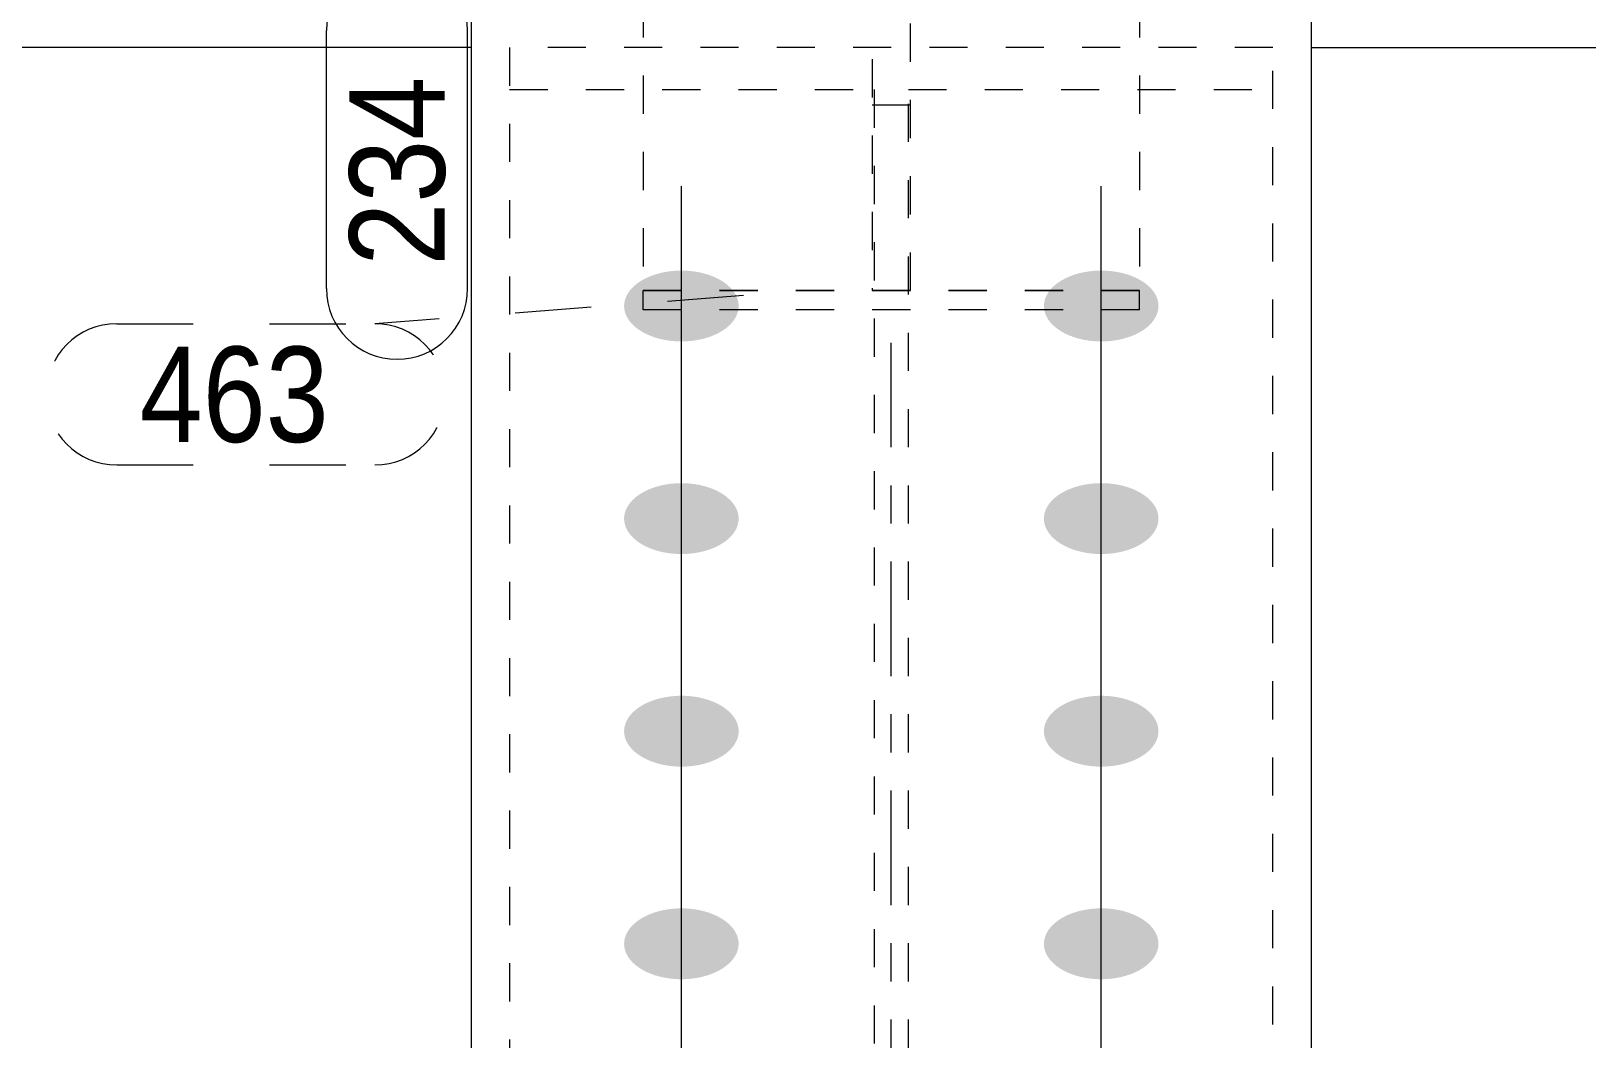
# Model space of a CAD drawing. Header units: millimetres. Extents: x 2 to 579, y 1 to 825.
# Drawn here: x 55.91 to 96.68, y 658.29 to 684.7 of the extents above; entities that cross this region are included whole.
import ezdxf

# ---------------------------------------------------------------- set-up
doc = ezdxf.new("R2010")
doc.units = ezdxf.units.MM
for name, pattern in [('XKITLINE00', [0]), ('XKITLINE01', [4, 1, -1, 1, -1]), ('XKITLINE02', [4, 2, -2]), ('XKITLINE03', [6, 3, -1, 1, -1])]:
    doc.linetypes.add(name, pattern=pattern)
for name, color, linetype, lineweight in [('Bolt', 3, 'Continuous', 0), ('Dimensions', 7, 'Continuous', 0), ('Part', 2, 'Continuous', 0), ('PartMark', 7, 'Continuous', 0)]:
    doc.layers.add(name, color=color, linetype=linetype, lineweight=lineweight)
doc.styles.add('ARIAL', font='ARIAL.TTF')

# ---------------------------------------------------------------- blocks, each defined once
blk = doc.blocks.new('*A43')
at = {"layer": 'Bolt'}
for points in [[(72.913, 676.571), (72.876, 676.572), (72.84, 676.573), (72.803, 676.575), (72.766, 676.578), (72.73, 676.581), (72.694, 676.584), (72.657, 676.588), (72.621, 676.593), (72.586, 676.598), (72.55, 676.604), (72.515, 676.611), (72.479, 676.617), (72.445, 676.625), (72.41, 676.633), (72.376, 676.641), (72.342, 676.65), (72.309, 676.66), (72.276, 676.67), (72.243, 676.68), (72.211, 676.691), (72.179, 676.703), (72.148, 676.715), (72.117, 676.727), (72.086, 676.74), (72.056, 676.753), (72.027, 676.767), (71.998, 676.781), (71.97, 676.796), (71.943, 676.811), (71.916, 676.827), (71.889, 676.843), (71.864, 676.859), (71.839, 676.876), (71.814, 676.893), (71.79, 676.91), (71.767, 676.928), (71.745, 676.946), (71.724, 676.965), (71.703, 676.983), (71.683, 677.002), (71.663, 677.022), (71.645, 677.041), (71.627, 677.061), (71.61, 677.082), (71.594, 677.102), (71.579, 677.123), (71.564, 677.144), (71.551, 677.165), (71.538, 677.186), (71.526, 677.208), (71.515, 677.23), (71.504, 677.252), (71.495, 677.274), (71.486, 677.296), (71.479, 677.318), (71.472, 677.34), (71.466, 677.363), (71.461, 677.386), (71.457, 677.408), (71.454, 677.431), (71.452, 677.454), (71.45, 677.476), (71.45, 677.499), (71.45, 677.522), (71.452, 677.545), (71.454, 677.568), (71.457, 677.59), (71.461, 677.613), (71.466, 677.635), (71.472, 677.658), (71.479, 677.68), (71.486, 677.703), (71.495, 677.725), (71.504, 677.747), (71.515, 677.769), (71.526, 677.791), (71.538, 677.812), (71.551, 677.833), (71.564, 677.855), (71.579, 677.876), (71.594, 677.896), (71.61, 677.917), (71.627, 677.937), (71.645, 677.957), (71.663, 677.977), (71.683, 677.996), (71.703, 678.015), (71.724, 678.034), (71.745, 678.052), (71.767, 678.071), (71.79, 678.088), (71.814, 678.106), (71.839, 678.123), (71.864, 678.14), (71.889, 678.156), (71.916, 678.172), (71.943, 678.187), (71.97, 678.202), (71.998, 678.217), (72.027, 678.231), (72.056, 678.245), (72.086, 678.258), (72.117, 678.271), (72.148, 678.284), (72.179, 678.296), (72.211, 678.307), (72.243, 678.318), (72.276, 678.329), (72.309, 678.339), (72.342, 678.348), (72.376, 678.357), (72.41, 678.366), (72.445, 678.374), (72.479, 678.381), (72.515, 678.388), (72.55, 678.394), (72.586, 678.4), (72.621, 678.405), (72.657, 678.41), (72.694, 678.414), (72.73, 678.418), (72.766, 678.421), (72.803, 678.423), (72.84, 678.425), (72.876, 678.427), (72.913, 678.428), (72.95, 678.428), (72.987, 678.428), (73.024, 678.427), (73.06, 678.425), (73.097, 678.423), (73.134, 678.421), (73.17, 678.418), (73.206, 678.414), (73.243, 678.41), (73.279, 678.405), (73.314, 678.4), (73.35, 678.394), (73.385, 678.388), (73.421, 678.381), (73.455, 678.374), (73.49, 678.366), (73.524, 678.357), (73.558, 678.348), (73.591, 678.339), (73.624, 678.329), (73.657, 678.318), (73.689, 678.307), (73.721, 678.296), (73.752, 678.284), (73.783, 678.271), (73.814, 678.258), (73.844, 678.245), (73.873, 678.231), (73.902, 678.217), (73.93, 678.202), (73.957, 678.187), (73.984, 678.172), (74.011, 678.156), (74.036, 678.14), (74.061, 678.123), (74.086, 678.106), (74.11, 678.088), (74.133, 678.071), (74.155, 678.052), (74.176, 678.034), (74.197, 678.015), (74.217, 677.996), (74.237, 677.977), (74.255, 677.957), (74.273, 677.937), (74.29, 677.917), (74.306, 677.896), (74.321, 677.876), (74.336, 677.855), (74.349, 677.833), (74.362, 677.812), (74.374, 677.791), (74.385, 677.769), (74.396, 677.747), (74.405, 677.725), (74.414, 677.703), (74.421, 677.68), (74.428, 677.658), (74.434, 677.635), (74.439, 677.613), (74.443, 677.59), (74.446, 677.568), (74.448, 677.545), (74.45, 677.522), (74.45, 677.499), (74.45, 677.476), (74.448, 677.454), (74.446, 677.431), (74.443, 677.408), (74.439, 677.386), (74.434, 677.363), (74.428, 677.34), (74.421, 677.318), (74.414, 677.296), (74.405, 677.274), (74.396, 677.252), (74.385, 677.23), (74.374, 677.208), (74.362, 677.186), (74.349, 677.165), (74.336, 677.144), (74.321, 677.123), (74.306, 677.102), (74.29, 677.082), (74.273, 677.061), (74.255, 677.041), (74.237, 677.022), (74.217, 677.002), (74.197, 676.983), (74.176, 676.965), (74.155, 676.946), (74.133, 676.928), (74.11, 676.91), (74.086, 676.893), (74.061, 676.876), (74.036, 676.859), (74.011, 676.843), (73.984, 676.827), (73.957, 676.811), (73.93, 676.796), (73.902, 676.781), (73.873, 676.767), (73.844, 676.753), (73.814, 676.74), (73.783, 676.727), (73.752, 676.715), (73.721, 676.703), (73.689, 676.691), (73.657, 676.68), (73.624, 676.67), (73.591, 676.66), (73.558, 676.65), (73.524, 676.641), (73.49, 676.633), (73.455, 676.625), (73.421, 676.617), (73.385, 676.611), (73.35, 676.604), (73.314, 676.598), (73.279, 676.593), (73.243, 676.588), (73.206, 676.584), (73.17, 676.581), (73.134, 676.578), (73.097, 676.575), (73.06, 676.573), (73.024, 676.572), (72.987, 676.571), (72.95, 676.571)], [(83.913, 676.571), (83.876, 676.572), (83.84, 676.573), (83.803, 676.575), (83.766, 676.578), (83.73, 676.581), (83.694, 676.584), (83.657, 676.588), (83.621, 676.593), (83.586, 676.598), (83.55, 676.604), (83.515, 676.611), (83.479, 676.617), (83.445, 676.625), (83.41, 676.633), (83.376, 676.641), (83.342, 676.65), (83.309, 676.66), (83.276, 676.67), (83.243, 676.68), (83.211, 676.691), (83.179, 676.703), (83.148, 676.715), (83.117, 676.727), (83.086, 676.74), (83.056, 676.753), (83.027, 676.767), (82.998, 676.781), (82.97, 676.796), (82.943, 676.811), (82.916, 676.827), (82.889, 676.843), (82.864, 676.859), (82.839, 676.876), (82.814, 676.893), (82.79, 676.91), (82.767, 676.928), (82.745, 676.946), (82.724, 676.965), (82.703, 676.983), (82.683, 677.002), (82.663, 677.022), (82.645, 677.041), (82.627, 677.061), (82.61, 677.082), (82.594, 677.102), (82.579, 677.123), (82.564, 677.144), (82.551, 677.165), (82.538, 677.186), (82.526, 677.208), (82.515, 677.23), (82.504, 677.252), (82.495, 677.274), (82.486, 677.296), (82.479, 677.318), (82.472, 677.34), (82.466, 677.363), (82.461, 677.386), (82.457, 677.408), (82.454, 677.431), (82.452, 677.454), (82.45, 677.476), (82.45, 677.499), (82.45, 677.522), (82.452, 677.545), (82.454, 677.568), (82.457, 677.59), (82.461, 677.613), (82.466, 677.635), (82.472, 677.658), (82.479, 677.68), (82.486, 677.703), (82.495, 677.725), (82.504, 677.747), (82.515, 677.769), (82.526, 677.791), (82.538, 677.812), (82.551, 677.833), (82.564, 677.855), (82.579, 677.876), (82.594, 677.896), (82.61, 677.917), (82.627, 677.937), (82.645, 677.957), (82.663, 677.977), (82.683, 677.996), (82.703, 678.015), (82.724, 678.034), (82.745, 678.052), (82.767, 678.071), (82.79, 678.088), (82.814, 678.106), (82.839, 678.123), (82.864, 678.14), (82.889, 678.156), (82.916, 678.172), (82.943, 678.187), (82.97, 678.202), (82.998, 678.217), (83.027, 678.231), (83.056, 678.245), (83.086, 678.258), (83.117, 678.271), (83.148, 678.284), (83.179, 678.296), (83.211, 678.307), (83.243, 678.318), (83.276, 678.329), (83.309, 678.339), (83.342, 678.348), (83.376, 678.357), (83.41, 678.366), (83.445, 678.374), (83.479, 678.381), (83.515, 678.388), (83.55, 678.394), (83.586, 678.4), (83.621, 678.405), (83.657, 678.41), (83.694, 678.414), (83.73, 678.418), (83.766, 678.421), (83.803, 678.423), (83.84, 678.425), (83.876, 678.427), (83.913, 678.428), (83.95, 678.428), (83.987, 678.428), (84.024, 678.427), (84.06, 678.425), (84.097, 678.423), (84.134, 678.421), (84.17, 678.418), (84.206, 678.414), (84.243, 678.41), (84.279, 678.405), (84.314, 678.4), (84.35, 678.394), (84.385, 678.388), (84.421, 678.381), (84.455, 678.374), (84.49, 678.366), (84.524, 678.357), (84.558, 678.348), (84.591, 678.339), (84.624, 678.329), (84.657, 678.318), (84.689, 678.307), (84.721, 678.296), (84.752, 678.284), (84.783, 678.271), (84.814, 678.258), (84.844, 678.245), (84.873, 678.231), (84.902, 678.217), (84.93, 678.202), (84.957, 678.187), (84.984, 678.172), (85.011, 678.156), (85.036, 678.14), (85.061, 678.123), (85.086, 678.106), (85.11, 678.088), (85.133, 678.071), (85.155, 678.052), (85.176, 678.034), (85.197, 678.015), (85.217, 677.996), (85.237, 677.977), (85.255, 677.957), (85.273, 677.937), (85.29, 677.917), (85.306, 677.896), (85.321, 677.876), (85.336, 677.855), (85.349, 677.833), (85.362, 677.812), (85.374, 677.791), (85.385, 677.769), (85.396, 677.747), (85.405, 677.725), (85.414, 677.703), (85.421, 677.68), (85.428, 677.658), (85.434, 677.635), (85.439, 677.613), (85.443, 677.59), (85.446, 677.568), (85.448, 677.545), (85.45, 677.522), (85.45, 677.499), (85.45, 677.476), (85.448, 677.454), (85.446, 677.431), (85.443, 677.408), (85.439, 677.386), (85.434, 677.363), (85.428, 677.34), (85.421, 677.318), (85.414, 677.296), (85.405, 677.274), (85.396, 677.252), (85.385, 677.23), (85.374, 677.208), (85.362, 677.186), (85.349, 677.165), (85.336, 677.144), (85.321, 677.123), (85.306, 677.102), (85.29, 677.082), (85.273, 677.061), (85.255, 677.041), (85.237, 677.022), (85.217, 677.002), (85.197, 676.983), (85.176, 676.965), (85.155, 676.946), (85.133, 676.928), (85.11, 676.91), (85.086, 676.893), (85.061, 676.876), (85.036, 676.859), (85.011, 676.843), (84.984, 676.827), (84.957, 676.811), (84.93, 676.796), (84.902, 676.781), (84.873, 676.767), (84.844, 676.753), (84.814, 676.74), (84.783, 676.727), (84.752, 676.715), (84.721, 676.703), (84.689, 676.691), (84.657, 676.68), (84.624, 676.67), (84.591, 676.66), (84.558, 676.65), (84.524, 676.641), (84.49, 676.633), (84.455, 676.625), (84.421, 676.617), (84.385, 676.611), (84.35, 676.604), (84.314, 676.598), (84.279, 676.593), (84.243, 676.588), (84.206, 676.584), (84.17, 676.581), (84.134, 676.578), (84.097, 676.575), (84.06, 676.573), (84.024, 676.572), (83.987, 676.571), (83.95, 676.571)], [(72.913, 670.999), (72.876, 671), (72.84, 671.001), (72.803, 671.003), (72.766, 671.006), (72.73, 671.009), (72.694, 671.012), (72.657, 671.017), (72.621, 671.021), (72.586, 671.027), (72.55, 671.032), (72.515, 671.039), (72.479, 671.046), (72.445, 671.053), (72.41, 671.061), (72.376, 671.069), (72.342, 671.078), (72.309, 671.088), (72.276, 671.098), (72.243, 671.108), (72.211, 671.119), (72.179, 671.131), (72.148, 671.143), (72.117, 671.155), (72.086, 671.168), (72.056, 671.181), (72.027, 671.195), (71.998, 671.209), (71.97, 671.224), (71.943, 671.239), (71.916, 671.255), (71.889, 671.271), (71.864, 671.287), (71.839, 671.304), (71.814, 671.321), (71.79, 671.338), (71.767, 671.356), (71.745, 671.374), (71.724, 671.393), (71.703, 671.411), (71.683, 671.431), (71.663, 671.45), (71.645, 671.47), (71.627, 671.49), (71.61, 671.51), (71.594, 671.53), (71.579, 671.551), (71.564, 671.572), (71.551, 671.593), (71.538, 671.614), (71.526, 671.636), (71.515, 671.658), (71.504, 671.68), (71.495, 671.702), (71.486, 671.724), (71.479, 671.746), (71.472, 671.769), (71.466, 671.791), (71.461, 671.814), (71.457, 671.836), (71.454, 671.859), (71.452, 671.882), (71.45, 671.905), (71.45, 671.927), (71.45, 671.95), (71.452, 671.973), (71.454, 671.996), (71.457, 672.018), (71.461, 672.041), (71.466, 672.064), (71.472, 672.086), (71.479, 672.109), (71.486, 672.131), (71.495, 672.153), (71.504, 672.175), (71.515, 672.197), (71.526, 672.219), (71.538, 672.24), (71.551, 672.262), (71.564, 672.283), (71.579, 672.304), (71.594, 672.324), (71.61, 672.345), (71.627, 672.365), (71.645, 672.385), (71.663, 672.405), (71.683, 672.424), (71.703, 672.443), (71.724, 672.462), (71.745, 672.481), (71.767, 672.499), (71.79, 672.516), (71.814, 672.534), (71.839, 672.551), (71.864, 672.568), (71.889, 672.584), (71.916, 672.6), (71.943, 672.615), (71.97, 672.631), (71.998, 672.645), (72.027, 672.659), (72.056, 672.673), (72.086, 672.687), (72.117, 672.699), (72.148, 672.712), (72.179, 672.724), (72.211, 672.735), (72.243, 672.746), (72.276, 672.757), (72.309, 672.767), (72.342, 672.776), (72.376, 672.785), (72.41, 672.794), (72.445, 672.802), (72.479, 672.809), (72.515, 672.816), (72.55, 672.822), (72.586, 672.828), (72.621, 672.833), (72.657, 672.838), (72.694, 672.842), (72.73, 672.846), (72.766, 672.849), (72.803, 672.852), (72.84, 672.853), (72.876, 672.855), (72.913, 672.856), (72.95, 672.856), (72.987, 672.856), (73.024, 672.855), (73.06, 672.853), (73.097, 672.852), (73.134, 672.849), (73.17, 672.846), (73.206, 672.842), (73.243, 672.838), (73.279, 672.833), (73.314, 672.828), (73.35, 672.822), (73.385, 672.816), (73.421, 672.809), (73.455, 672.802), (73.49, 672.794), (73.524, 672.785), (73.558, 672.776), (73.591, 672.767), (73.624, 672.757), (73.657, 672.746), (73.689, 672.735), (73.721, 672.724), (73.752, 672.712), (73.783, 672.699), (73.814, 672.687), (73.844, 672.673), (73.873, 672.659), (73.902, 672.645), (73.93, 672.631), (73.957, 672.615), (73.984, 672.6), (74.011, 672.584), (74.036, 672.568), (74.061, 672.551), (74.086, 672.534), (74.11, 672.516), (74.133, 672.499), (74.155, 672.481), (74.176, 672.462), (74.197, 672.443), (74.217, 672.424), (74.237, 672.405), (74.255, 672.385), (74.273, 672.365), (74.29, 672.345), (74.306, 672.324), (74.321, 672.304), (74.336, 672.283), (74.349, 672.262), (74.362, 672.24), (74.374, 672.219), (74.385, 672.197), (74.396, 672.175), (74.405, 672.153), (74.414, 672.131), (74.421, 672.109), (74.428, 672.086), (74.434, 672.064), (74.439, 672.041), (74.443, 672.018), (74.446, 671.996), (74.448, 671.973), (74.45, 671.95), (74.45, 671.927), (74.45, 671.905), (74.448, 671.882), (74.446, 671.859), (74.443, 671.836), (74.439, 671.814), (74.434, 671.791), (74.428, 671.769), (74.421, 671.746), (74.414, 671.724), (74.405, 671.702), (74.396, 671.68), (74.385, 671.658), (74.374, 671.636), (74.362, 671.614), (74.349, 671.593), (74.336, 671.572), (74.321, 671.551), (74.306, 671.53), (74.29, 671.51), (74.273, 671.49), (74.255, 671.47), (74.237, 671.45), (74.217, 671.431), (74.197, 671.411), (74.176, 671.393), (74.155, 671.374), (74.133, 671.356), (74.11, 671.338), (74.086, 671.321), (74.061, 671.304), (74.036, 671.287), (74.011, 671.271), (73.984, 671.255), (73.957, 671.239), (73.93, 671.224), (73.902, 671.209), (73.873, 671.195), (73.844, 671.181), (73.814, 671.168), (73.783, 671.155), (73.752, 671.143), (73.721, 671.131), (73.689, 671.119), (73.657, 671.108), (73.624, 671.098), (73.591, 671.088), (73.558, 671.078), (73.524, 671.069), (73.49, 671.061), (73.455, 671.053), (73.421, 671.046), (73.385, 671.039), (73.35, 671.032), (73.314, 671.027), (73.279, 671.021), (73.243, 671.017), (73.206, 671.012), (73.17, 671.009), (73.134, 671.006), (73.097, 671.003), (73.06, 671.001), (73.024, 671), (72.987, 670.999), (72.95, 670.999)], [(83.913, 670.999), (83.876, 671), (83.84, 671.001), (83.803, 671.003), (83.766, 671.006), (83.73, 671.009), (83.694, 671.012), (83.657, 671.017), (83.621, 671.021), (83.586, 671.027), (83.55, 671.032), (83.515, 671.039), (83.479, 671.046), (83.445, 671.053), (83.41, 671.061), (83.376, 671.069), (83.342, 671.078), (83.309, 671.088), (83.276, 671.098), (83.243, 671.108), (83.211, 671.119), (83.179, 671.131), (83.148, 671.143), (83.117, 671.155), (83.086, 671.168), (83.056, 671.181), (83.027, 671.195), (82.998, 671.209), (82.97, 671.224), (82.943, 671.239), (82.916, 671.255), (82.889, 671.271), (82.864, 671.287), (82.839, 671.304), (82.814, 671.321), (82.79, 671.338), (82.767, 671.356), (82.745, 671.374), (82.724, 671.393), (82.703, 671.411), (82.683, 671.431), (82.663, 671.45), (82.645, 671.47), (82.627, 671.49), (82.61, 671.51), (82.594, 671.53), (82.579, 671.551), (82.564, 671.572), (82.551, 671.593), (82.538, 671.614), (82.526, 671.636), (82.515, 671.658), (82.504, 671.68), (82.495, 671.702), (82.486, 671.724), (82.479, 671.746), (82.472, 671.769), (82.466, 671.791), (82.461, 671.814), (82.457, 671.836), (82.454, 671.859), (82.452, 671.882), (82.45, 671.905), (82.45, 671.927), (82.45, 671.95), (82.452, 671.973), (82.454, 671.996), (82.457, 672.018), (82.461, 672.041), (82.466, 672.064), (82.472, 672.086), (82.479, 672.109), (82.486, 672.131), (82.495, 672.153), (82.504, 672.175), (82.515, 672.197), (82.526, 672.219), (82.538, 672.24), (82.551, 672.262), (82.564, 672.283), (82.579, 672.304), (82.594, 672.324), (82.61, 672.345), (82.627, 672.365), (82.645, 672.385), (82.663, 672.405), (82.683, 672.424), (82.703, 672.443), (82.724, 672.462), (82.745, 672.481), (82.767, 672.499), (82.79, 672.516), (82.814, 672.534), (82.839, 672.551), (82.864, 672.568), (82.889, 672.584), (82.916, 672.6), (82.943, 672.615), (82.97, 672.631), (82.998, 672.645), (83.027, 672.659), (83.056, 672.673), (83.086, 672.687), (83.117, 672.699), (83.148, 672.712), (83.179, 672.724), (83.211, 672.735), (83.243, 672.746), (83.276, 672.757), (83.309, 672.767), (83.342, 672.776), (83.376, 672.785), (83.41, 672.794), (83.445, 672.802), (83.479, 672.809), (83.515, 672.816), (83.55, 672.822), (83.586, 672.828), (83.621, 672.833), (83.657, 672.838), (83.694, 672.842), (83.73, 672.846), (83.766, 672.849), (83.803, 672.852), (83.84, 672.853), (83.876, 672.855), (83.913, 672.856), (83.95, 672.856), (83.987, 672.856), (84.024, 672.855), (84.06, 672.853), (84.097, 672.852), (84.134, 672.849), (84.17, 672.846), (84.206, 672.842), (84.243, 672.838), (84.279, 672.833), (84.314, 672.828), (84.35, 672.822), (84.385, 672.816), (84.421, 672.809), (84.455, 672.802), (84.49, 672.794), (84.524, 672.785), (84.558, 672.776), (84.591, 672.767), (84.624, 672.757), (84.657, 672.746), (84.689, 672.735), (84.721, 672.724), (84.752, 672.712), (84.783, 672.699), (84.814, 672.687), (84.844, 672.673), (84.873, 672.659), (84.902, 672.645), (84.93, 672.631), (84.957, 672.615), (84.984, 672.6), (85.011, 672.584), (85.036, 672.568), (85.061, 672.551), (85.086, 672.534), (85.11, 672.516), (85.133, 672.499), (85.155, 672.481), (85.176, 672.462), (85.197, 672.443), (85.217, 672.424), (85.237, 672.405), (85.255, 672.385), (85.273, 672.365), (85.29, 672.345), (85.306, 672.324), (85.321, 672.304), (85.336, 672.283), (85.349, 672.262), (85.362, 672.24), (85.374, 672.219), (85.385, 672.197), (85.396, 672.175), (85.405, 672.153), (85.414, 672.131), (85.421, 672.109), (85.428, 672.086), (85.434, 672.064), (85.439, 672.041), (85.443, 672.018), (85.446, 671.996), (85.448, 671.973), (85.45, 671.95), (85.45, 671.927), (85.45, 671.905), (85.448, 671.882), (85.446, 671.859), (85.443, 671.836), (85.439, 671.814), (85.434, 671.791), (85.428, 671.769), (85.421, 671.746), (85.414, 671.724), (85.405, 671.702), (85.396, 671.68), (85.385, 671.658), (85.374, 671.636), (85.362, 671.614), (85.349, 671.593), (85.336, 671.572), (85.321, 671.551), (85.306, 671.53), (85.29, 671.51), (85.273, 671.49), (85.255, 671.47), (85.237, 671.45), (85.217, 671.431), (85.197, 671.411), (85.176, 671.393), (85.155, 671.374), (85.133, 671.356), (85.11, 671.338), (85.086, 671.321), (85.061, 671.304), (85.036, 671.287), (85.011, 671.271), (84.984, 671.255), (84.957, 671.239), (84.93, 671.224), (84.902, 671.209), (84.873, 671.195), (84.844, 671.181), (84.814, 671.168), (84.783, 671.155), (84.752, 671.143), (84.721, 671.131), (84.689, 671.119), (84.657, 671.108), (84.624, 671.098), (84.591, 671.088), (84.558, 671.078), (84.524, 671.069), (84.49, 671.061), (84.455, 671.053), (84.421, 671.046), (84.385, 671.039), (84.35, 671.032), (84.314, 671.027), (84.279, 671.021), (84.243, 671.017), (84.206, 671.012), (84.17, 671.009), (84.134, 671.006), (84.097, 671.003), (84.06, 671.001), (84.024, 671), (83.987, 670.999), (83.95, 670.999)], [(72.913, 665.427), (72.876, 665.428), (72.84, 665.429), (72.803, 665.431), (72.766, 665.434), (72.73, 665.437), (72.694, 665.441), (72.657, 665.445), (72.621, 665.449), (72.586, 665.455), (72.55, 665.46), (72.515, 665.467), (72.479, 665.474), (72.445, 665.481), (72.41, 665.489), (72.376, 665.498), (72.342, 665.506), (72.309, 665.516), (72.276, 665.526), (72.243, 665.536), (72.211, 665.547), (72.179, 665.559), (72.148, 665.571), (72.117, 665.583), (72.086, 665.596), (72.056, 665.61), (72.027, 665.623), (71.998, 665.638), (71.97, 665.652), (71.943, 665.667), (71.916, 665.683), (71.889, 665.699), (71.864, 665.715), (71.839, 665.732), (71.814, 665.749), (71.79, 665.766), (71.767, 665.784), (71.745, 665.802), (71.724, 665.821), (71.703, 665.84), (71.683, 665.859), (71.663, 665.878), (71.645, 665.898), (71.627, 665.918), (71.61, 665.938), (71.594, 665.958), (71.579, 665.979), (71.564, 666), (71.551, 666.021), (71.538, 666.043), (71.526, 666.064), (71.515, 666.086), (71.504, 666.108), (71.495, 666.13), (71.486, 666.152), (71.479, 666.174), (71.472, 666.197), (71.466, 666.219), (71.461, 666.242), (71.457, 666.264), (71.454, 666.287), (71.452, 666.31), (71.45, 666.333), (71.45, 666.355), (71.45, 666.378), (71.452, 666.401), (71.454, 666.424), (71.457, 666.446), (71.461, 666.469), (71.466, 666.492), (71.472, 666.514), (71.479, 666.537), (71.486, 666.559), (71.495, 666.581), (71.504, 666.603), (71.515, 666.625), (71.526, 666.647), (71.538, 666.668), (71.551, 666.69), (71.564, 666.711), (71.579, 666.732), (71.594, 666.753), (71.61, 666.773), (71.627, 666.793), (71.645, 666.813), (71.663, 666.833), (71.683, 666.852), (71.703, 666.871), (71.724, 666.89), (71.745, 666.909), (71.767, 666.927), (71.79, 666.945), (71.814, 666.962), (71.839, 666.979), (71.864, 666.996), (71.889, 667.012), (71.916, 667.028), (71.943, 667.044), (71.97, 667.059), (71.998, 667.073), (72.027, 667.088), (72.056, 667.101), (72.086, 667.115), (72.117, 667.128), (72.148, 667.14), (72.179, 667.152), (72.211, 667.163), (72.243, 667.174), (72.276, 667.185), (72.309, 667.195), (72.342, 667.204), (72.376, 667.213), (72.41, 667.222), (72.445, 667.23), (72.479, 667.237), (72.515, 667.244), (72.55, 667.25), (72.586, 667.256), (72.621, 667.262), (72.657, 667.266), (72.694, 667.27), (72.73, 667.274), (72.766, 667.277), (72.803, 667.28), (72.84, 667.282), (72.876, 667.283), (72.913, 667.284), (72.95, 667.284), (72.987, 667.284), (73.024, 667.283), (73.06, 667.282), (73.097, 667.28), (73.134, 667.277), (73.17, 667.274), (73.206, 667.27), (73.243, 667.266), (73.279, 667.262), (73.314, 667.256), (73.35, 667.25), (73.385, 667.244), (73.421, 667.237), (73.455, 667.23), (73.49, 667.222), (73.524, 667.213), (73.558, 667.204), (73.591, 667.195), (73.624, 667.185), (73.657, 667.174), (73.689, 667.163), (73.721, 667.152), (73.752, 667.14), (73.783, 667.128), (73.814, 667.115), (73.844, 667.101), (73.873, 667.088), (73.902, 667.073), (73.93, 667.059), (73.957, 667.044), (73.984, 667.028), (74.011, 667.012), (74.036, 666.996), (74.061, 666.979), (74.086, 666.962), (74.11, 666.945), (74.133, 666.927), (74.155, 666.909), (74.176, 666.89), (74.197, 666.871), (74.217, 666.852), (74.237, 666.833), (74.255, 666.813), (74.273, 666.793), (74.29, 666.773), (74.306, 666.753), (74.321, 666.732), (74.336, 666.711), (74.349, 666.69), (74.362, 666.668), (74.374, 666.647), (74.385, 666.625), (74.396, 666.603), (74.405, 666.581), (74.414, 666.559), (74.421, 666.537), (74.428, 666.514), (74.434, 666.492), (74.439, 666.469), (74.443, 666.446), (74.446, 666.424), (74.448, 666.401), (74.45, 666.378), (74.45, 666.355), (74.45, 666.333), (74.448, 666.31), (74.446, 666.287), (74.443, 666.264), (74.439, 666.242), (74.434, 666.219), (74.428, 666.197), (74.421, 666.174), (74.414, 666.152), (74.405, 666.13), (74.396, 666.108), (74.385, 666.086), (74.374, 666.064), (74.362, 666.043), (74.349, 666.021), (74.336, 666), (74.321, 665.979), (74.306, 665.958), (74.29, 665.938), (74.273, 665.918), (74.255, 665.898), (74.237, 665.878), (74.217, 665.859), (74.197, 665.84), (74.176, 665.821), (74.155, 665.802), (74.133, 665.784), (74.11, 665.766), (74.086, 665.749), (74.061, 665.732), (74.036, 665.715), (74.011, 665.699), (73.984, 665.683), (73.957, 665.667), (73.93, 665.652), (73.902, 665.638), (73.873, 665.623), (73.844, 665.61), (73.814, 665.596), (73.783, 665.583), (73.752, 665.571), (73.721, 665.559), (73.689, 665.547), (73.657, 665.536), (73.624, 665.526), (73.591, 665.516), (73.558, 665.506), (73.524, 665.498), (73.49, 665.489), (73.455, 665.481), (73.421, 665.474), (73.385, 665.467), (73.35, 665.46), (73.314, 665.455), (73.279, 665.449), (73.243, 665.445), (73.206, 665.441), (73.17, 665.437), (73.134, 665.434), (73.097, 665.431), (73.06, 665.429), (73.024, 665.428), (72.987, 665.427), (72.95, 665.427)], [(83.913, 665.427), (83.876, 665.428), (83.84, 665.429), (83.803, 665.431), (83.766, 665.434), (83.73, 665.437), (83.694, 665.441), (83.657, 665.445), (83.621, 665.449), (83.586, 665.455), (83.55, 665.46), (83.515, 665.467), (83.479, 665.474), (83.445, 665.481), (83.41, 665.489), (83.376, 665.498), (83.342, 665.506), (83.309, 665.516), (83.276, 665.526), (83.243, 665.536), (83.211, 665.547), (83.179, 665.559), (83.148, 665.571), (83.117, 665.583), (83.086, 665.596), (83.056, 665.61), (83.027, 665.623), (82.998, 665.638), (82.97, 665.652), (82.943, 665.667), (82.916, 665.683), (82.889, 665.699), (82.864, 665.715), (82.839, 665.732), (82.814, 665.749), (82.79, 665.766), (82.767, 665.784), (82.745, 665.802), (82.724, 665.821), (82.703, 665.84), (82.683, 665.859), (82.663, 665.878), (82.645, 665.898), (82.627, 665.918), (82.61, 665.938), (82.594, 665.958), (82.579, 665.979), (82.564, 666), (82.551, 666.021), (82.538, 666.043), (82.526, 666.064), (82.515, 666.086), (82.504, 666.108), (82.495, 666.13), (82.486, 666.152), (82.479, 666.174), (82.472, 666.197), (82.466, 666.219), (82.461, 666.242), (82.457, 666.264), (82.454, 666.287), (82.452, 666.31), (82.45, 666.333), (82.45, 666.355), (82.45, 666.378), (82.452, 666.401), (82.454, 666.424), (82.457, 666.446), (82.461, 666.469), (82.466, 666.492), (82.472, 666.514), (82.479, 666.537), (82.486, 666.559), (82.495, 666.581), (82.504, 666.603), (82.515, 666.625), (82.526, 666.647), (82.538, 666.668), (82.551, 666.69), (82.564, 666.711), (82.579, 666.732), (82.594, 666.753), (82.61, 666.773), (82.627, 666.793), (82.645, 666.813), (82.663, 666.833), (82.683, 666.852), (82.703, 666.871), (82.724, 666.89), (82.745, 666.909), (82.767, 666.927), (82.79, 666.945), (82.814, 666.962), (82.839, 666.979), (82.864, 666.996), (82.889, 667.012), (82.916, 667.028), (82.943, 667.044), (82.97, 667.059), (82.998, 667.073), (83.027, 667.088), (83.056, 667.101), (83.086, 667.115), (83.117, 667.128), (83.148, 667.14), (83.179, 667.152), (83.211, 667.163), (83.243, 667.174), (83.276, 667.185), (83.309, 667.195), (83.342, 667.204), (83.376, 667.213), (83.41, 667.222), (83.445, 667.23), (83.479, 667.237), (83.515, 667.244), (83.55, 667.25), (83.586, 667.256), (83.621, 667.262), (83.657, 667.266), (83.694, 667.27), (83.73, 667.274), (83.766, 667.277), (83.803, 667.28), (83.84, 667.282), (83.876, 667.283), (83.913, 667.284), (83.95, 667.284), (83.987, 667.284), (84.024, 667.283), (84.06, 667.282), (84.097, 667.28), (84.134, 667.277), (84.17, 667.274), (84.206, 667.27), (84.243, 667.266), (84.279, 667.262), (84.314, 667.256), (84.35, 667.25), (84.385, 667.244), (84.421, 667.237), (84.455, 667.23), (84.49, 667.222), (84.524, 667.213), (84.558, 667.204), (84.591, 667.195), (84.624, 667.185), (84.657, 667.174), (84.689, 667.163), (84.721, 667.152), (84.752, 667.14), (84.783, 667.128), (84.814, 667.115), (84.844, 667.101), (84.873, 667.088), (84.902, 667.073), (84.93, 667.059), (84.957, 667.044), (84.984, 667.028), (85.011, 667.012), (85.036, 666.996), (85.061, 666.979), (85.086, 666.962), (85.11, 666.945), (85.133, 666.927), (85.155, 666.909), (85.176, 666.89), (85.197, 666.871), (85.217, 666.852), (85.237, 666.833), (85.255, 666.813), (85.273, 666.793), (85.29, 666.773), (85.306, 666.753), (85.321, 666.732), (85.336, 666.711), (85.349, 666.69), (85.362, 666.668), (85.374, 666.647), (85.385, 666.625), (85.396, 666.603), (85.405, 666.581), (85.414, 666.559), (85.421, 666.537), (85.428, 666.514), (85.434, 666.492), (85.439, 666.469), (85.443, 666.446), (85.446, 666.424), (85.448, 666.401), (85.45, 666.378), (85.45, 666.355), (85.45, 666.333), (85.448, 666.31), (85.446, 666.287), (85.443, 666.264), (85.439, 666.242), (85.434, 666.219), (85.428, 666.197), (85.421, 666.174), (85.414, 666.152), (85.405, 666.13), (85.396, 666.108), (85.385, 666.086), (85.374, 666.064), (85.362, 666.043), (85.349, 666.021), (85.336, 666), (85.321, 665.979), (85.306, 665.958), (85.29, 665.938), (85.273, 665.918), (85.255, 665.898), (85.237, 665.878), (85.217, 665.859), (85.197, 665.84), (85.176, 665.821), (85.155, 665.802), (85.133, 665.784), (85.11, 665.766), (85.086, 665.749), (85.061, 665.732), (85.036, 665.715), (85.011, 665.699), (84.984, 665.683), (84.957, 665.667), (84.93, 665.652), (84.902, 665.638), (84.873, 665.623), (84.844, 665.61), (84.814, 665.596), (84.783, 665.583), (84.752, 665.571), (84.721, 665.559), (84.689, 665.547), (84.657, 665.536), (84.624, 665.526), (84.591, 665.516), (84.558, 665.506), (84.524, 665.498), (84.49, 665.489), (84.455, 665.481), (84.421, 665.474), (84.385, 665.467), (84.35, 665.46), (84.314, 665.455), (84.279, 665.449), (84.243, 665.445), (84.206, 665.441), (84.17, 665.437), (84.134, 665.434), (84.097, 665.431), (84.06, 665.429), (84.024, 665.428), (83.987, 665.427), (83.95, 665.427)], [(72.913, 659.855), (72.876, 659.856), (72.84, 659.857), (72.803, 659.859), (72.766, 659.862), (72.73, 659.865), (72.694, 659.869), (72.657, 659.873), (72.621, 659.878), (72.586, 659.883), (72.55, 659.889), (72.515, 659.895), (72.479, 659.902), (72.445, 659.909), (72.41, 659.917), (72.376, 659.926), (72.342, 659.935), (72.309, 659.944), (72.276, 659.954), (72.243, 659.965), (72.211, 659.976), (72.179, 659.987), (72.148, 659.999), (72.117, 660.011), (72.086, 660.024), (72.056, 660.038), (72.027, 660.052), (71.998, 660.066), (71.97, 660.08), (71.943, 660.096), (71.916, 660.111), (71.889, 660.127), (71.864, 660.143), (71.839, 660.16), (71.814, 660.177), (71.79, 660.194), (71.767, 660.212), (71.745, 660.23), (71.724, 660.249), (71.703, 660.268), (71.683, 660.287), (71.663, 660.306), (71.645, 660.326), (71.627, 660.346), (71.61, 660.366), (71.594, 660.387), (71.579, 660.407), (71.564, 660.428), (71.551, 660.449), (71.538, 660.471), (71.526, 660.492), (71.515, 660.514), (71.504, 660.536), (71.495, 660.558), (71.486, 660.58), (71.479, 660.602), (71.472, 660.625), (71.466, 660.647), (71.461, 660.67), (71.457, 660.693), (71.454, 660.715), (71.452, 660.738), (71.45, 660.761), (71.45, 660.784), (71.45, 660.806), (71.452, 660.829), (71.454, 660.852), (71.457, 660.875), (71.461, 660.897), (71.466, 660.92), (71.472, 660.942), (71.479, 660.965), (71.486, 660.987), (71.495, 661.009), (71.504, 661.031), (71.515, 661.053), (71.526, 661.075), (71.538, 661.096), (71.551, 661.118), (71.564, 661.139), (71.579, 661.16), (71.594, 661.181), (71.61, 661.201), (71.627, 661.221), (71.645, 661.241), (71.663, 661.261), (71.683, 661.28), (71.703, 661.3), (71.724, 661.318), (71.745, 661.337), (71.767, 661.355), (71.79, 661.373), (71.814, 661.39), (71.839, 661.407), (71.864, 661.424), (71.889, 661.44), (71.916, 661.456), (71.943, 661.472), (71.97, 661.487), (71.998, 661.501), (72.027, 661.516), (72.056, 661.529), (72.086, 661.543), (72.117, 661.556), (72.148, 661.568), (72.179, 661.58), (72.211, 661.592), (72.243, 661.603), (72.276, 661.613), (72.309, 661.623), (72.342, 661.633), (72.376, 661.642), (72.41, 661.65), (72.445, 661.658), (72.479, 661.665), (72.515, 661.672), (72.55, 661.679), (72.586, 661.684), (72.621, 661.69), (72.657, 661.694), (72.694, 661.699), (72.73, 661.702), (72.766, 661.705), (72.803, 661.708), (72.84, 661.71), (72.876, 661.711), (72.913, 661.712), (72.95, 661.712), (72.987, 661.712), (73.024, 661.711), (73.06, 661.71), (73.097, 661.708), (73.134, 661.705), (73.17, 661.702), (73.206, 661.699), (73.243, 661.694), (73.279, 661.69), (73.314, 661.684), (73.35, 661.679), (73.385, 661.672), (73.421, 661.665), (73.455, 661.658), (73.49, 661.65), (73.524, 661.642), (73.558, 661.633), (73.591, 661.623), (73.624, 661.613), (73.657, 661.603), (73.689, 661.592), (73.721, 661.58), (73.752, 661.568), (73.783, 661.556), (73.814, 661.543), (73.844, 661.529), (73.873, 661.516), (73.902, 661.501), (73.93, 661.487), (73.957, 661.472), (73.984, 661.456), (74.011, 661.44), (74.036, 661.424), (74.061, 661.407), (74.086, 661.39), (74.11, 661.373), (74.133, 661.355), (74.155, 661.337), (74.176, 661.318), (74.197, 661.3), (74.217, 661.28), (74.237, 661.261), (74.255, 661.241), (74.273, 661.221), (74.29, 661.201), (74.306, 661.181), (74.321, 661.16), (74.336, 661.139), (74.349, 661.118), (74.362, 661.096), (74.374, 661.075), (74.385, 661.053), (74.396, 661.031), (74.405, 661.009), (74.414, 660.987), (74.421, 660.965), (74.428, 660.942), (74.434, 660.92), (74.439, 660.897), (74.443, 660.875), (74.446, 660.852), (74.448, 660.829), (74.45, 660.806), (74.45, 660.784), (74.45, 660.761), (74.448, 660.738), (74.446, 660.715), (74.443, 660.693), (74.439, 660.67), (74.434, 660.647), (74.428, 660.625), (74.421, 660.602), (74.414, 660.58), (74.405, 660.558), (74.396, 660.536), (74.385, 660.514), (74.374, 660.492), (74.362, 660.471), (74.349, 660.449), (74.336, 660.428), (74.321, 660.407), (74.306, 660.387), (74.29, 660.366), (74.273, 660.346), (74.255, 660.326), (74.237, 660.306), (74.217, 660.287), (74.197, 660.268), (74.176, 660.249), (74.155, 660.23), (74.133, 660.212), (74.11, 660.194), (74.086, 660.177), (74.061, 660.16), (74.036, 660.143), (74.011, 660.127), (73.984, 660.111), (73.957, 660.096), (73.93, 660.08), (73.902, 660.066), (73.873, 660.052), (73.844, 660.038), (73.814, 660.024), (73.783, 660.011), (73.752, 659.999), (73.721, 659.987), (73.689, 659.976), (73.657, 659.965), (73.624, 659.954), (73.591, 659.944), (73.558, 659.935), (73.524, 659.926), (73.49, 659.917), (73.455, 659.909), (73.421, 659.902), (73.385, 659.895), (73.35, 659.889), (73.314, 659.883), (73.279, 659.878), (73.243, 659.873), (73.206, 659.869), (73.17, 659.865), (73.134, 659.862), (73.097, 659.859), (73.06, 659.857), (73.024, 659.856), (72.987, 659.855), (72.95, 659.855)], [(83.913, 659.855), (83.876, 659.856), (83.84, 659.857), (83.803, 659.859), (83.766, 659.862), (83.73, 659.865), (83.694, 659.869), (83.657, 659.873), (83.621, 659.878), (83.586, 659.883), (83.55, 659.889), (83.515, 659.895), (83.479, 659.902), (83.445, 659.909), (83.41, 659.917), (83.376, 659.926), (83.342, 659.935), (83.309, 659.944), (83.276, 659.954), (83.243, 659.965), (83.211, 659.976), (83.179, 659.987), (83.148, 659.999), (83.117, 660.011), (83.086, 660.024), (83.056, 660.038), (83.027, 660.052), (82.998, 660.066), (82.97, 660.08), (82.943, 660.096), (82.916, 660.111), (82.889, 660.127), (82.864, 660.143), (82.839, 660.16), (82.814, 660.177), (82.79, 660.194), (82.767, 660.212), (82.745, 660.23), (82.724, 660.249), (82.703, 660.268), (82.683, 660.287), (82.663, 660.306), (82.645, 660.326), (82.627, 660.346), (82.61, 660.366), (82.594, 660.387), (82.579, 660.407), (82.564, 660.428), (82.551, 660.449), (82.538, 660.471), (82.526, 660.492), (82.515, 660.514), (82.504, 660.536), (82.495, 660.558), (82.486, 660.58), (82.479, 660.602), (82.472, 660.625), (82.466, 660.647), (82.461, 660.67), (82.457, 660.693), (82.454, 660.715), (82.452, 660.738), (82.45, 660.761), (82.45, 660.784), (82.45, 660.806), (82.452, 660.829), (82.454, 660.852), (82.457, 660.875), (82.461, 660.897), (82.466, 660.92), (82.472, 660.942), (82.479, 660.965), (82.486, 660.987), (82.495, 661.009), (82.504, 661.031), (82.515, 661.053), (82.526, 661.075), (82.538, 661.096), (82.551, 661.118), (82.564, 661.139), (82.579, 661.16), (82.594, 661.181), (82.61, 661.201), (82.627, 661.221), (82.645, 661.241), (82.663, 661.261), (82.683, 661.28), (82.703, 661.3), (82.724, 661.318), (82.745, 661.337), (82.767, 661.355), (82.79, 661.373), (82.814, 661.39), (82.839, 661.407), (82.864, 661.424), (82.889, 661.44), (82.916, 661.456), (82.943, 661.472), (82.97, 661.487), (82.998, 661.501), (83.027, 661.516), (83.056, 661.529), (83.086, 661.543), (83.117, 661.556), (83.148, 661.568), (83.179, 661.58), (83.211, 661.592), (83.243, 661.603), (83.276, 661.613), (83.309, 661.623), (83.342, 661.633), (83.376, 661.642), (83.41, 661.65), (83.445, 661.658), (83.479, 661.665), (83.515, 661.672), (83.55, 661.679), (83.586, 661.684), (83.621, 661.69), (83.657, 661.694), (83.694, 661.699), (83.73, 661.702), (83.766, 661.705), (83.803, 661.708), (83.84, 661.71), (83.876, 661.711), (83.913, 661.712), (83.95, 661.712), (83.987, 661.712), (84.024, 661.711), (84.06, 661.71), (84.097, 661.708), (84.134, 661.705), (84.17, 661.702), (84.206, 661.699), (84.243, 661.694), (84.279, 661.69), (84.314, 661.684), (84.35, 661.679), (84.385, 661.672), (84.421, 661.665), (84.455, 661.658), (84.49, 661.65), (84.524, 661.642), (84.558, 661.633), (84.591, 661.623), (84.624, 661.613), (84.657, 661.603), (84.689, 661.592), (84.721, 661.58), (84.752, 661.568), (84.783, 661.556), (84.814, 661.543), (84.844, 661.529), (84.873, 661.516), (84.902, 661.501), (84.93, 661.487), (84.957, 661.472), (84.984, 661.456), (85.011, 661.44), (85.036, 661.424), (85.061, 661.407), (85.086, 661.39), (85.11, 661.373), (85.133, 661.355), (85.155, 661.337), (85.176, 661.318), (85.197, 661.3), (85.217, 661.28), (85.237, 661.261), (85.255, 661.241), (85.273, 661.221), (85.29, 661.201), (85.306, 661.181), (85.321, 661.16), (85.336, 661.139), (85.349, 661.118), (85.362, 661.096), (85.374, 661.075), (85.385, 661.053), (85.396, 661.031), (85.405, 661.009), (85.414, 660.987), (85.421, 660.965), (85.428, 660.942), (85.434, 660.92), (85.439, 660.897), (85.443, 660.875), (85.446, 660.852), (85.448, 660.829), (85.45, 660.806), (85.45, 660.784), (85.45, 660.761), (85.448, 660.738), (85.446, 660.715), (85.443, 660.693), (85.439, 660.67), (85.434, 660.647), (85.428, 660.625), (85.421, 660.602), (85.414, 660.58), (85.405, 660.558), (85.396, 660.536), (85.385, 660.514), (85.374, 660.492), (85.362, 660.471), (85.349, 660.449), (85.336, 660.428), (85.321, 660.407), (85.306, 660.387), (85.29, 660.366), (85.273, 660.346), (85.255, 660.326), (85.237, 660.306), (85.217, 660.287), (85.197, 660.268), (85.176, 660.249), (85.155, 660.23), (85.133, 660.212), (85.11, 660.194), (85.086, 660.177), (85.061, 660.16), (85.036, 660.143), (85.011, 660.127), (84.984, 660.111), (84.957, 660.096), (84.93, 660.08), (84.902, 660.066), (84.873, 660.052), (84.844, 660.038), (84.814, 660.024), (84.783, 660.011), (84.752, 659.999), (84.721, 659.987), (84.689, 659.976), (84.657, 659.965), (84.624, 659.954), (84.591, 659.944), (84.558, 659.935), (84.524, 659.926), (84.49, 659.917), (84.455, 659.909), (84.421, 659.902), (84.385, 659.895), (84.35, 659.889), (84.314, 659.883), (84.279, 659.878), (84.243, 659.873), (84.206, 659.869), (84.17, 659.865), (84.134, 659.862), (84.097, 659.859), (84.06, 659.857), (84.024, 659.856), (83.987, 659.855), (83.95, 659.855)]]:
    blk.add_hatch(color=3, dxfattribs=at).paths.add_polyline_path(points, flags=17)
at = {"layer": 'Bolt', "color": 3, "linetype": 'XKITLINE00', "lineweight": 0}
for p, q in [((72.95, 674.358), (72.95, 680.64)), ((83.95, 674.358), (83.95, 680.64)), ((72.95, 668.786), (72.95, 675.069)), ((83.95, 668.786), (83.95, 675.069)), ((72.95, 663.214), (72.95, 669.497)), ((83.95, 663.214), (83.95, 669.497)), ((72.95, 657.642), (72.95, 663.925)), ((83.95, 657.642), (83.95, 663.925))]:
    blk.add_line(p, q, dxfattribs=at)
blk = doc.blocks.new('*A55')
at = {"layer": 'Part', "color": 2, "linetype": 'XKITLINE00', "lineweight": 0}
for p, q in [((67.45, 609.625), (67.45, 693.537)), ((89.45, 693.537), (89.45, 609.625))]:
    blk.add_line(p, q, dxfattribs=at)
blk = doc.blocks.new('*A56')
at = {"layer": 'Part', "color": 7, "linetype": 'XKITLINE01', "lineweight": 0}
for p, q in [((68.45, 684.274), (68.45, 248.666)), ((88.45, 684.274), (68.45, 684.274)), ((88.45, 248.666), (88.45, 684.274)), ((68.45, 683.17), (78, 683.17)), ((78, 683.17), (78, 175.799)), ((78.9, 175.799), (78.9, 683.17)), ((78.9, 683.17), (88.45, 683.17))]:
    blk.add_line(p, q, dxfattribs=at)
at = {"layer": 'Part', "color": 7, "linetype": 'XKITLINE03', "lineweight": 0}
blk.add_line((78.45, 175.799), (78.45, 676.536), dxfattribs=at)
blk = doc.blocks.new('*A69')
at = {"layer": 'Part', "color": 7, "linetype": 'XKITLINE01', "lineweight": 0}
for p, q in [((77.95, 691.966), (77.95, 677.902)), ((78.95, 691.966), (77.95, 691.966)), ((78.95, 677.902), (78.95, 691.966)), ((77.95, 685.203), (78.95, 685.203)), ((77.95, 682.774), (78.95, 682.774)), ((77.95, 677.902), (78.95, 677.902)), ((78.95, 677.902), (77.95, 677.902))]:
    blk.add_line(p, q, dxfattribs=at)
blk = doc.blocks.new('*A70')
at = {"layer": 'Part', "color": 2, "linetype": 'XKITLINE00', "lineweight": 0}
for p, q in [((71.95, 702.902), (71.95, 693.537)), ((71.95, 702.902), (84.95, 702.902)), ((84.95, 702.902), (84.95, 693.537))]:
    blk.add_line(p, q, dxfattribs=at)
at = {"layer": 'Part', "color": 7, "linetype": 'XKITLINE01', "lineweight": 0}
for p, q in [((84.95, 702.902), (71.95, 702.902)), ((71.95, 693.537), (71.95, 677.902)), ((84.95, 693.537), (84.95, 677.902)), ((84.95, 677.902), (71.95, 677.902)), ((71.95, 677.902), (84.95, 677.902))]:
    blk.add_line(p, q, dxfattribs=at)
blk = doc.blocks.new('*A71')
at = {"layer": 'Part', "color": 7, "linetype": 'XKITLINE01', "lineweight": 0}
for p, q in [((84.95, 677.902), (71.95, 677.902)), ((71.95, 677.402), (71.95, 677.902)), ((84.95, 677.402), (84.95, 677.902)), ((84.95, 677.402), (71.95, 677.402))]:
    blk.add_line(p, q, dxfattribs=at)
blk = doc.blocks.new('*A197')
at = {"layer": 'PartMark', "color": 7, "linetype": 'XKITLINE00', "lineweight": 0}
for p, q in [((63.65, 677.954), (63.65, 684.716)), ((67.35, 677.954), (67.35, 684.716))]:
    blk.add_line(p, q, dxfattribs=at)
for centre, start, end in [((65.5, 684.716), 0, 180), ((65.5, 677.954), 180, 0)]:
    blk.add_arc(centre, 1.85, start, end, dxfattribs=at)
at = {"layer": 'PartMark', "color": 3, "style": 'ARIAL', "width": 0.85}
blk.add_text('234', height=2.5, rotation=90.0002, dxfattribs=at).set_placement((66.75, 678.554))
blk = doc.blocks.new('*A202')
at = {"layer": 'Dimensions', "color": 7, "linetype": 'XKITLINE00', "lineweight": 0}
blk.add_line((67.45, 684.274), (31.6, 684.274), dxfattribs=at)
blk = doc.blocks.new('*A203')
at = {"layer": 'Dimensions', "color": 7, "linetype": 'XKITLINE00', "lineweight": 0}
blk.add_line((67.45, 684.274), (31.6, 684.274), dxfattribs=at)
blk = doc.blocks.new('*A205')
at = {"layer": 'Dimensions', "color": 7, "linetype": 'XKITLINE00', "lineweight": 0}
blk.add_line((67.45, 684.274), (43.6, 684.274), dxfattribs=at)
blk = doc.blocks.new('*A207')
at = {"layer": 'Dimensions', "color": 7, "linetype": 'XKITLINE00', "lineweight": 0}
blk.add_line((89.45, 684.274), (132.85, 684.274), dxfattribs=at)
blk = doc.blocks.new('*A210')
at = {"layer": 'Dimensions', "color": 7, "linetype": 'XKITLINE00', "lineweight": 0}
blk.add_line((89.45, 684.274), (120.85, 684.274), dxfattribs=at)
blk = doc.blocks.new('*A222')
at = {"layer": 'PartMark', "color": 7, "linetype": 'XKITLINE02', "lineweight": 0}
for p, q in [((74.579, 677.773), (64.919, 677.035)), ((58.157, 677.035), (64.919, 677.035)), ((58.157, 673.335), (64.919, 673.335))]:
    blk.add_line(p, q, dxfattribs=at)
for centre, start, end in [((58.157, 675.185), 90, 270), ((64.919, 675.185), 270, 90)]:
    blk.add_arc(centre, 1.85, start, end, dxfattribs=at)
at = {"layer": 'PartMark', "color": 3, "style": 'ARIAL', "width": 0.85}
blk.add_text('463', height=2.5, dxfattribs=at).set_placement((58.757, 673.935))

msp = doc.modelspace()

# ---------------------------------------------------------------- block references
at = {"lineweight": 0}
for name in ['*A203', '*A70', '*A55', '*A43', '*A69', '*A202', '*A205', '*A207', '*A210', '*A197', '*A222', '*A71']:
    msp.add_blockref(name, (0, 0), dxfattribs=at)
at = {"layer": 'Part', "lineweight": 0}
msp.add_blockref('*A56', (0, 0), dxfattribs=at)

doc.saveas('drawing.dxf')
